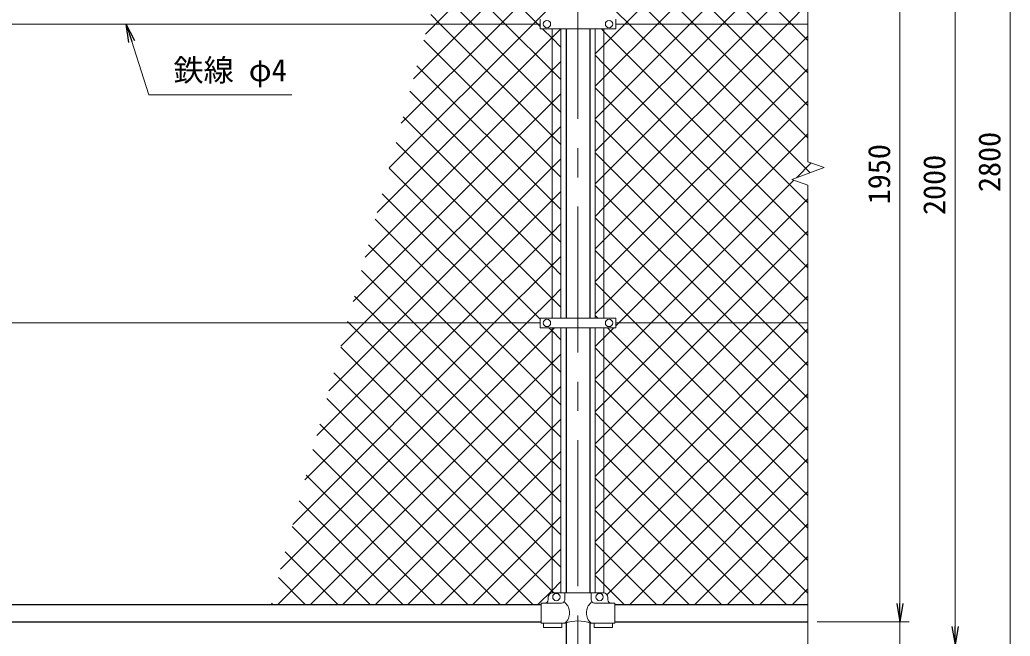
# Model space of a CAD drawing. Units: millimetres, scale not verified. Extents: x -4200 to 4200, y -2970 to 2970.
# Drawn here: x -2599 to -445, y -521 to 819 of the extents above; entities that cross this region are included whole.
import ezdxf
from ezdxf.enums import TextEntityAlignment as Align

# ---------------------------------------------------------------- set-up
doc = ezdxf.new("R2010")
doc.units = ezdxf.units.MM
doc.header["$LTSCALE"] = 10
doc.linetypes.add('USER1', pattern=[50.8, 31.75, -6.35, 6.35, -6.35])
for name, color, linetype, lineweight in [('0-1_D-BMK', 2, 'USER1', 13), ('0-2_D-STR1', 1, 'Continuous', 25), ('0-3_D-STR-DIM', 7, 'Continuous', 13), ('0-9_D-STR2', 7, 'Continuous', 13), ('0-A_D-STR3', 3, 'Continuous', 13), ('0-B_D-STR-TXT', 7, 'Continuous', 13)]:
    doc.layers.add(name, color=color, linetype=linetype, lineweight=lineweight)
doc.layers.add('0-4_0', color=7, linetype='Continuous')
doc.styles.add('ＭＳ ゴシック', font='')
doc.styles.get('ＭＳ ゴシック').set_extended_font_data('MS Gothic')

# ---------------------------------------------------------------- blocks, each defined once
blk = doc.blocks.new('_Open')
at = {"layer": '0-4_0'}
blk.add_line((-10, 1.667), (0, 0), dxfattribs=at)
blk.add_lwpolyline([(-10, -1.667), (0, 0), (-10, 0)], dxfattribs=at)

msp = doc.modelspace()

# ---------------------------------------------------------------- linework, layer by layer
at = {"layer": '0-1_D-BMK'}
msp.add_line((-1384.97, 1937.06), (-1384.97, -920), dxfattribs=at)
at = {"layer": '0-2_D-STR1'}
for p, q in [((-1410.37, 799.5), (-1410.37, 170.5)), ((-1359.57, 799.5), (-1359.57, 170.5)), ((-1410.37, 149.5), (-1410.37, -427)), ((-1359.57, 149.5), (-1359.57, -427)), ((-3304.97, -452), (-1464.97, -452)), ((-1304.97, -452), (-884.97, -452)), ((-3304.97, -490), (-1464.97, -490)), ((-1410.37, -493), (-1410.37, -890)), ((-1359.57, -493), (-1359.57, -890)), ((-1304.97, -490), (-884.97, -490))]:
    msp.add_line(p, q, dxfattribs=at)
at = {"layer": '0-3_D-STR-DIM'}
for p, q in [((-884.97, 1935), (-884.97, 510.65)), ((-444.97, 1870), (-444.97, -850)), ((-684.97, 1420), (-684.97, -450)), ((-564.97, 1420), (-564.97, -500)), ((-920.21, 472.17), (-849.74, 497.83)), ((-849.74, 497.83), (-884.97, 510.65)), ((-884.97, 459.35), (-920.21, 472.17)), ((-884.97, 459.35), (-884.97, -620)), ((-684.97, -450), (-684.97, -410)), ((-864.97, -490), (-664.97, -490)), ((-864.97, -490), (-664.97, -490)), ((-684.97, -490), (-684.97, -540))]:
    msp.add_line(p, q, dxfattribs=at)
at = {"layer": '0-9_D-STR2'}
for p, q in [((-920.42, 810), (-1328.47, 1218.05)), ((-1282.89, 810), (-884.97, 1207.92)), ((-991.13, 810), (-1328.47, 1147.34)), ((-1212.18, 810), (-884.97, 1137.21)), ((-1694.91, 810), (-1441.47, 1063.44)), ((-1061.84, 810), (-1328.47, 1076.63)), ((-1141.47, 810), (-884.97, 1066.5)), ((-1624.2, 810), (-1441.47, 992.73)), ((-1132.55, 810), (-1328.47, 1005.92)), ((-1070.76, 810), (-884.97, 995.79)), ((-1543.21, 810), (-1675.18, 941.97)), ((-1553.49, 810), (-1441.47, 922.02)), ((-1000.05, 810), (-884.97, 925.08)), ((-1613.92, 810), (-1690.24, 886.32)), ((-1482.78, 810), (-1441.47, 851.31)), ((-929.34, 810), (-884.97, 854.36)), ((-1684.63, 810), (-1705.3, 830.67)), ((-1795.54, 497.24), (-1482.78, 810)), ((-1769.3, 594.19), (-1553.49, 810)), ((-1743.06, 691.14), (-1624.2, 810)), ((-1716.82, 788.09), (-1694.91, 810)), ((-1441.47, 566.85), (-1684.63, 810)), ((-1441.47, 637.56), (-1613.92, 810)), ((-1441.47, 708.27), (-1543.21, 810)), ((-1328.47, 764.42), (-1282.89, 810)), ((-1328.47, 693.71), (-1212.18, 810)), ((-1328.47, 623), (-1141.47, 810)), ((-1328.47, 552.29), (-1070.76, 810)), ((-1328.47, 481.58), (-1000.05, 810)), ((-1328.47, 410.86), (-929.34, 810)), ((-884.97, 562.42), (-1132.55, 810)), ((-884.97, 633.13), (-1061.84, 810)), ((-884.97, 703.84), (-991.13, 810)), ((-884.97, 774.55), (-920.42, 810)), ((-1328.47, 340.15), (-884.97, 783.65)), ((-1441.47, 496.14), (-1720.36, 775.02)), ((-1347.47, 745.42), (-1328.47, 764.42)), ((-1328.47, 723.08), (-1347.47, 742.08)), ((-1441.47, 425.42), (-1735.42, 719.37)), ((-1441.47, 709.89), (-1422.47, 728.89)), ((-884.97, 279.58), (-1328.47, 723.08)), ((-1328.47, 269.44), (-884.97, 712.94)), ((-1848.02, 303.34), (-1441.47, 709.89)), ((-1422.47, 689.27), (-1441.47, 708.27)), ((-1347.47, 674.71), (-1328.47, 693.71)), ((-1328.47, 652.37), (-1347.47, 671.37)), ((-1441.47, 354.71), (-1750.48, 663.72)), ((-1441.47, 639.17), (-1422.47, 658.17)), ((-884.97, 208.87), (-1328.47, 652.37)), ((-1874.26, 206.39), (-1441.47, 639.17)), ((-1422.47, 618.56), (-1441.47, 637.56)), ((-1328.47, 198.73), (-884.97, 642.23)), ((-1441.47, 284), (-1765.54, 608.07)), ((-1347.47, 604), (-1328.47, 623)), ((-1441.47, 568.46), (-1422.47, 587.46)), ((-1328.47, 581.66), (-1347.47, 600.66)), ((-906.82, 160), (-1328.47, 581.66)), ((-1849.94, 160), (-1441.47, 568.46)), ((-1422.47, 547.85), (-1441.47, 566.85)), ((-1441.47, 213.29), (-1780.61, 552.42)), ((-1347.47, 533.29), (-1328.47, 552.29)), ((-1328.47, 510.95), (-1347.47, 529.95)), ((-1467.47, 168.58), (-1795.67, 496.77)), ((-1779.23, 160), (-1441.47, 497.75)), ((-1441.47, 497.75), (-1422.47, 516.75)), ((-1422.47, 477.14), (-1441.47, 496.14)), ((-977.53, 160), (-1328.47, 510.95)), ((-909.83, 475.95), (-877.76, 508.03)), ((-1347.47, 462.58), (-1328.47, 481.58)), ((-1328.47, 440.24), (-1347.47, 459.24)), ((-1529.6, 160), (-1810.73, 441.12)), ((-1441.47, 427.04), (-1422.47, 446.04)), ((-1048.24, 160), (-1328.47, 440.24)), ((-1708.52, 160), (-1441.47, 427.04)), ((-1422.47, 406.42), (-1441.47, 425.42)), ((-1347.47, 391.86), (-1328.47, 410.86)), ((-1155.08, 160), (-884.97, 430.1)), ((-1328.47, 369.53), (-1347.47, 388.53)), ((-1600.31, 160), (-1825.79, 385.47)), ((-1441.47, 356.33), (-1422.47, 375.33)), ((-1118.95, 160), (-1328.47, 369.53)), ((-1637.81, 160), (-1441.47, 356.33)), ((-1422.47, 335.71), (-1441.47, 354.71)), ((-1084.36, 160), (-884.97, 359.39)), ((-1671.02, 160), (-1840.85, 329.83)), ((-1347.47, 321.15), (-1328.47, 340.15)), ((-1441.47, 285.62), (-1422.47, 304.62)), ((-1328.47, 298.82), (-1347.47, 317.82)), ((-1567.1, 160), (-1441.47, 285.62)), ((-1422.47, 265), (-1441.47, 284)), ((-1189.66, 160), (-1328.47, 298.82)), ((-1013.65, 160), (-884.97, 288.68)), ((-1741.73, 160), (-1855.91, 274.18)), ((-1347.47, 250.44), (-1328.47, 269.44)), ((-1328.47, 228.1), (-1347.47, 247.1)), ((-1812.45, 160), (-1870.97, 218.53)), ((-1441.47, 214.91), (-1422.47, 233.91)), ((-1260.37, 160), (-1328.47, 228.1)), ((-942.94, 160), (-884.97, 217.97)), ((-1496.39, 160), (-1441.47, 214.91)), ((-1422.47, 194.29), (-1441.47, 213.29)), ((-1347.47, 179.73), (-1328.47, 198.73)), ((-1341.58, 170.5), (-1347.47, 176.39)), ((-2031.69, -375.3), (-1496.39, 160)), ((-2005.45, -278.35), (-1567.1, 160)), ((-1979.21, -181.41), (-1637.81, 160)), ((-1952.97, -84.46), (-1708.52, 160)), ((-1926.73, 12.49), (-1779.23, 160)), ((-1900.5, 109.44), (-1849.94, 160)), ((-1883.16, 160), (-1886.03, 162.88)), ((-1441.47, -281.68), (-1883.16, 160)), ((-1441.47, -210.97), (-1812.45, 160)), ((-1441.47, -140.26), (-1741.73, 160)), ((-1441.47, -69.55), (-1671.02, 160)), ((-1441.47, 1.16), (-1600.31, 160)), ((-1441.47, 71.87), (-1529.6, 160)), ((-1328.47, -13.4), (-1155.08, 160)), ((-1328.47, -84.11), (-1084.36, 160)), ((-1328.47, -154.82), (-1013.65, 160)), ((-1328.47, -225.53), (-942.94, 160)), ((-884.97, -215.4), (-1260.37, 160)), ((-884.97, -144.68), (-1189.66, 160)), ((-884.97, -73.97), (-1118.95, 160)), ((-884.97, -3.26), (-1048.24, 160)), ((-884.97, 67.45), (-977.53, 160)), ((-884.97, 138.16), (-906.82, 160)), ((-1328.47, -296.24), (-884.97, 147.26)), ((-884.97, -286.11), (-1320.58, 149.5)), ((-1441.47, 73.49), (-1422.47, 92.49)), ((-1328.47, 86.68), (-1347.47, 105.68)), ((-884.97, -356.82), (-1328.47, 86.68)), ((-1966.96, -452), (-1441.47, 73.49)), ((-1422.47, 52.87), (-1441.47, 71.87)), ((-1328.47, -366.95), (-884.97, 76.55)), ((-1441.47, 2.78), (-1422.47, 21.78)), ((-1328.47, 15.97), (-1347.47, 34.97)), ((-1896.25, -452), (-1441.47, 2.78)), ((-1422.47, -17.84), (-1441.47, 1.16)), ((-884.97, -427.53), (-1328.47, 15.97)), ((-1321.93, -431.12), (-884.97, 5.84)), ((-1483.29, -452), (-1931.22, -4.07)), ((-1347.47, -32.4), (-1328.47, -13.4)), ((-1328.47, -54.74), (-1347.47, -35.74)), ((-1554, -452), (-1946.28, -59.72)), ((-1441.47, -67.93), (-1422.47, -48.93)), ((-931.21, -452), (-1328.47, -54.74)), ((-1825.54, -452), (-1441.47, -67.93)), ((-1422.47, -88.55), (-1441.47, -69.55)), ((-1347.47, -103.11), (-1328.47, -84.11)), ((-1272.1, -452), (-884.97, -64.87)), ((-1328.47, -125.45), (-1347.47, -106.45)), ((-1624.71, -452), (-1961.34, -115.37)), ((-1441.47, -138.64), (-1422.47, -119.64)), ((-1001.92, -452), (-1328.47, -125.45)), ((-1754.83, -452), (-1441.47, -138.64)), ((-1422.47, -159.26), (-1441.47, -140.26)), ((-1201.39, -452), (-884.97, -135.59)), ((-1695.42, -452), (-1976.4, -171.02)), ((-1347.47, -173.82), (-1328.47, -154.82)), ((-1441.47, -209.35), (-1422.47, -190.35)), ((-1328.47, -196.16), (-1347.47, -177.16)), ((-1684.12, -452), (-1441.47, -209.35)), ((-1422.47, -229.97), (-1441.47, -210.97)), ((-1072.63, -452), (-1328.47, -196.16)), ((-1130.68, -452), (-884.97, -206.3)), ((-1766.13, -452), (-1991.46, -226.67)), ((-1347.47, -244.53), (-1328.47, -225.53)), ((-1328.47, -266.87), (-1347.47, -247.87)), ((-1441.47, -280.06), (-1422.47, -261.06)), ((-1143.34, -452), (-1328.47, -266.87)), ((-1059.97, -452), (-884.97, -277.01)), ((-1836.84, -452), (-2006.52, -282.32)), ((-1613.41, -452), (-1441.47, -280.06)), ((-1422.47, -300.68), (-1441.47, -281.68)), ((-1347.47, -315.24), (-1328.47, -296.24)), ((-1328.47, -337.58), (-1347.47, -318.58)), ((-1907.55, -452), (-2021.58, -337.97)), ((-1441.47, -350.77), (-1422.47, -331.77)), ((-1214.06, -452), (-1328.47, -337.58)), ((-1542.7, -452), (-1441.47, -350.77)), ((-989.26, -452), (-884.97, -347.72)), ((-1347.47, -385.95), (-1328.47, -366.95)), ((-1978.26, -452), (-2036.65, -393.62)), ((-1441.47, -421.49), (-1422.47, -402.49)), ((-1328.47, -408.29), (-1347.47, -389.29)), ((-1284.77, -452), (-1328.47, -408.29)), ((-1471.99, -452), (-1441.47, -421.49)), ((-918.55, -452), (-884.97, -418.43)), ((-2048.97, -452), (-2051.71, -449.27))]:
    msp.add_line(p, q, dxfattribs=at)
for points in [[(-1467.47, 804.98), (-1472.5, 810), (-1660.12, 997.62)], [(-880.05, 486.79), (-1203.26, 810), (-1328.47, 935.21), (-1347.47, 954.21)], [(-884.97, 421), (-1273.97, 810), (-1328.47, 864.5), (-1347.47, 883.5)], [(-1821.78, 400.29), (-1441.47, 780.6), (-1422.57, 799.5)], [(-1422.47, 759.98), (-1441.47, 778.98), (-1462, 799.5)], [(-884.97, 350.29), (-1328.47, 793.79), (-1334.18, 799.5)], [(-1302.47, 154.02), (-1296.5, 160), (-884.97, 571.52)], [(-1347.47, 38.31), (-1328.47, 57.31), (-1225.79, 160), (-915.37, 470.41)], [(-2037.67, -452), (-1441.47, 144.2), (-1436.17, 149.5)], [(-1422.47, 123.58), (-1441.47, 142.58), (-1448.39, 149.5)], [(-1347.47, 109.02), (-1328.47, 128.02), (-1307, 149.5)], [(-1422.47, -371.39), (-1441.47, -352.39), (-1901.1, 107.23)], [(-1437.58, -427), (-1441.47, -423.1), (-1916.16, 51.58)]]:
    msp.add_lwpolyline(points, dxfattribs=at)
at = {"layer": '0-A_D-STR3'}
for p, q in [((-1467.47, 820.5), (-1467.47, 799.5)), ((-1302.47, 820.5), (-1302.47, 799.5)), ((-3307.98, 810), (-1467.47, 810)), ((-1302.47, 799.5), (-1467.47, 799.5)), ((-1441.47, 799.5), (-1441.47, 170.5)), ((-1422.47, 799.5), (-1422.47, 170.5)), ((-1347.47, 799.5), (-1347.47, 170.5)), ((-1328.47, 799.5), (-1328.47, 170.5)), ((-1302.47, 810), (-884.97, 810)), ((-3307.98, 160), (-1467.47, 160)), ((-1302.47, 170.5), (-1467.47, 170.5)), ((-1467.47, 170.5), (-1467.47, 149.5)), ((-1302.47, 170.5), (-1302.47, 149.5)), ((-1302.47, 160), (-884.97, 160)), ((-1302.47, 149.5), (-1467.47, 149.5)), ((-1441.47, 149.5), (-1441.47, -427)), ((-1422.47, 149.5), (-1422.47, -427)), ((-1347.47, 149.5), (-1347.47, -427)), ((-1328.47, 149.5), (-1328.47, -427)), ((-1439.97, -427), (-1329.97, -427)), ((-1413.52, -427), (-1413.52, -442)), ((-1356.42, -427), (-1356.42, -442)), ((-1464.97, -449), (-1464.97, -493)), ((-1420.52, -449), (-1464.97, -449)), ((-1449.97, -437), (-1449.97, -442)), ((-1304.97, -449), (-1349.42, -449)), ((-1319.97, -437), (-1319.97, -442)), ((-1304.97, -449), (-1304.97, -493)), ((-1413.52, -493), (-1464.97, -493)), ((-1459.97, -493), (-1459.97, -502.3)), ((-1419.97, -493), (-1419.97, -502.3)), ((-1304.97, -493), (-1356.42, -493)), ((-1349.97, -493), (-1349.97, -502.3)), ((-1309.97, -493), (-1309.97, -502.3)), ((-1419.97, -502.3), (-1459.97, -502.3)), ((-1309.97, -502.3), (-1349.97, -502.3))]:
    msp.add_line(p, q, dxfattribs=at)
for centre in [(-1452.47, 810), (-1317.47, 810), (-1452.47, 160), (-1317.47, 160), (-1431.97, -436), (-1337.97, -436)]:
    msp.add_circle(centre, 8, dxfattribs=at)
for centre, radius, start, end in [((-1439.97, -437), 10, 90, 180), ((-1329.97, -437), 10, 0, 90), ((-1456.97, -442), 7, 270, 0), ((-1420.52, -442), 7, 270, 0), ((-1432.65, -470.56), 29.48, 310.4464, 49.5536), ((-1337.3, -470.56), 29.48, 130.4464, 229.5536), ((-1349.42, -442), 7, 180, 270), ((-1312.97, -442), 7, 180, 270), ((-1384.97, -573.49), 85.4, 70.46947, 109.53053)]:
    msp.add_arc(centre, radius, start, end, dxfattribs=at)
at = {"layer": '0-B_D-STR-TXT'}
msp.add_lwpolyline([(-2007.31, 656.37), (-2318.64, 656.37), (-2366.73, 808.09)], dxfattribs=at)

# ---------------------------------------------------------------- block references
at = {"layer": '0-3_D-STR-DIM', "xscale": 4, "yscale": 4, "rotation": 270}
for p in [(-684.97, -490), (-684.97, -490), (-564.97, -540)]:
    msp.add_blockref('_Open', p, dxfattribs=at)
at = {"layer": '0-B_D-STR-TXT', "xscale": 4, "yscale": 4, "rotation": 107.58773}
msp.add_blockref('_Open', (-2367.34, 810), dxfattribs=at)

# ---------------------------------------------------------------- texts
at = {"layer": '0-3_D-STR-DIM', "style": 'ＭＳ ゴシック'}
for s, p in [('2800', (-451.72, 444.75)), ('1950', (-691.72, 418.1)), ('2000', (-571.72, 394.75))]:
    msp.add_text(s, height=48.09, rotation=90, dxfattribs=at).set_placement(p, align=Align.BOTTOM_LEFT)
at = {"layer": '0-B_D-STR-TXT', "style": 'ＭＳ ゴシック'}
msp.add_text('鉄線 φ4', height=48.09, dxfattribs=at).set_placement((-2264.92, 671.24), align=Align.BOTTOM_LEFT)

doc.saveas('drawing.dxf')
